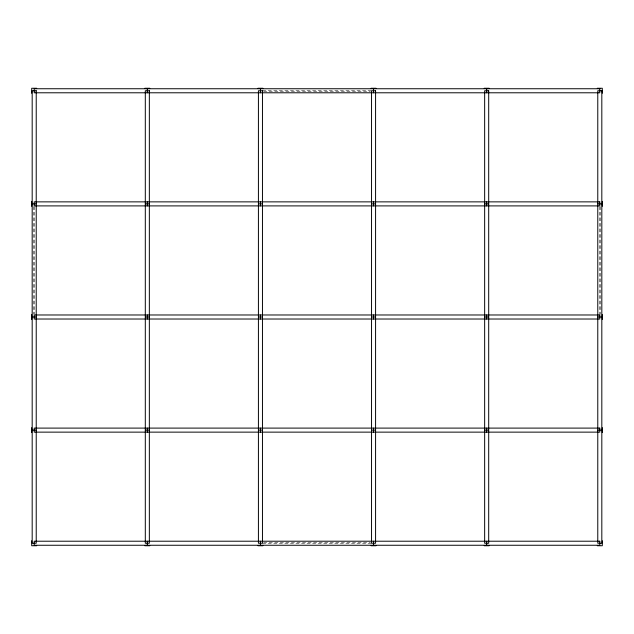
<?xml version="1.0" encoding="UTF-8"?>
<svg xmlns="http://www.w3.org/2000/svg" width="634" height="634" viewBox="0 0 634 634"><rect width="100%" height="100%" fill="white"/><g stroke="black" fill="none" stroke-linecap="round" stroke-linejoin="round"><path stroke-width="0.48" stroke-dasharray="3.17 2.38" d="M262.627 90.282L371.373 90.282M263.609 91.248L370.391 91.248M263.609 542.752L370.391 542.752M262.627 543.718L371.373 543.718M600.279 206.613L600.279 314.266M599.312 206.613L599.312 314.266M34.688 206.613L34.688 314.266M33.721 206.613L33.721 314.266"/><path stroke-width="0.95" d="M36.709 88.261L31.7 88.261L31.7 93.269M144.821 88.261L149.83 88.261M257.935 88.261L262.944 88.261M371.056 88.261L376.065 88.261M484.17 88.261L489.179 88.261M597.291 88.261L602.3 88.261L602.3 93.269M32.183 203.879L36.225 203.879M145.305 203.879L149.347 203.879M258.418 203.879L262.46 203.879M371.54 203.879L375.582 203.879M484.653 203.879L488.695 203.879M597.775 203.879L601.817 203.879M32.183 317L36.225 317M145.305 317L149.347 317M258.418 317L262.46 317M371.54 317L375.582 317M484.653 317L488.695 317M597.775 317L601.817 317M32.183 430.121L36.225 430.121M145.305 430.121L149.347 430.121M258.418 430.121L262.46 430.121M371.54 430.121L375.582 430.121M484.653 430.121L488.695 430.121M597.775 430.121L601.817 430.121M36.709 545.739L31.7 545.739L31.7 540.731M144.821 545.739L149.83 545.739M257.935 545.739L262.944 545.739M371.056 545.739L376.065 545.739M484.17 545.739L489.179 545.739M597.291 545.739L602.3 545.739L602.3 540.731M602.3 201.374L602.3 206.383M602.3 314.496L602.3 319.504M602.3 427.617L602.3 432.626M486.674 88.744L486.674 92.786M486.674 201.866L486.674 205.899M486.674 314.979L486.674 319.021M486.674 428.101L486.674 432.134M486.674 541.214L486.674 545.256M373.561 88.744L373.561 92.786M373.561 201.866L373.561 205.899M373.561 314.979L373.561 319.021M373.561 428.101L373.561 432.134M373.561 541.214L373.561 545.256M260.439 88.744L260.439 92.786M260.439 201.866L260.439 205.899M260.439 314.979L260.439 319.021M260.439 428.101L260.439 432.134M260.439 541.214L260.439 545.256M147.326 88.744L147.326 92.786M147.326 201.866L147.326 205.899M147.326 314.979L147.326 319.021M147.326 428.101L147.326 432.134M147.326 541.214L147.326 545.256M31.7 201.374L31.7 206.383M31.7 314.496L31.7 319.504M31.7 427.617L31.7 432.626M599.796 88.744L34.204 88.744L34.204 92.786L599.796 92.786L599.796 88.744M36.225 90.765L32.183 90.765L32.183 543.235L36.225 543.235L36.225 90.765M149.347 90.765L145.305 90.765L145.305 543.235L149.347 543.235L149.347 90.765M262.46 90.765L258.418 90.765L258.418 543.235L262.46 543.235L262.46 90.765M375.582 90.765L371.54 90.765L371.54 543.235L375.582 543.235L375.582 90.765M488.695 90.765L484.653 90.765L484.653 543.235L488.695 543.235L488.695 90.765M601.817 90.765L597.775 90.765L597.775 543.235L601.817 543.235L601.817 90.765M599.796 201.866L34.204 201.866L34.204 205.899L599.796 205.899L599.796 201.866M599.796 314.979L34.204 314.979L34.204 319.021L599.796 319.021L599.796 314.979M599.796 428.101L34.204 428.101L34.204 432.134L599.796 432.134L599.796 428.101M599.796 541.214L34.204 541.214L34.204 545.256L599.796 545.256L599.796 541.214"/></g></svg>
